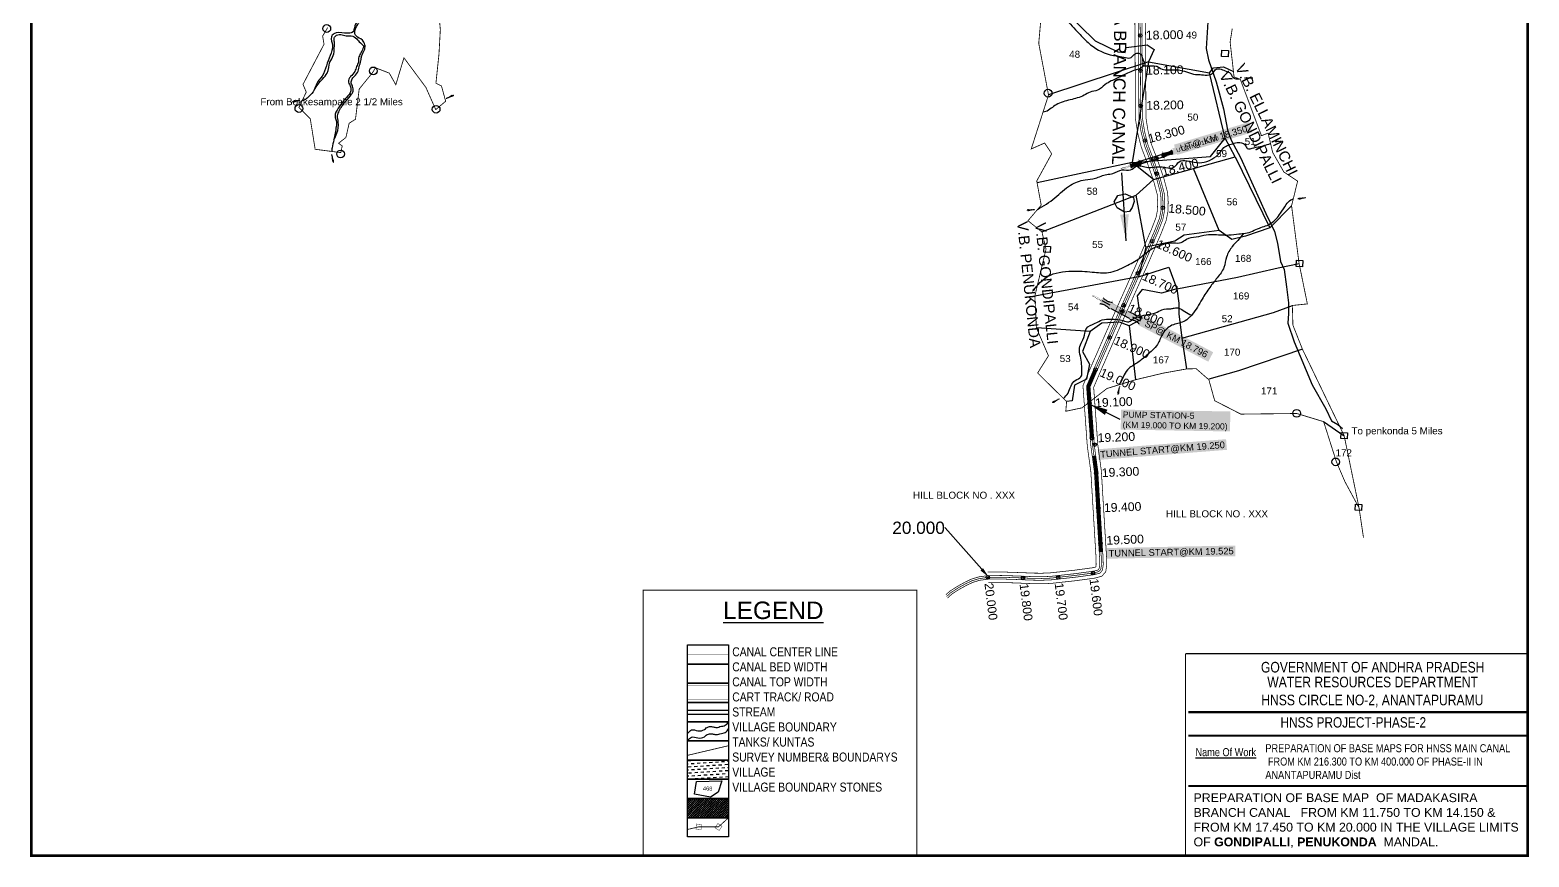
# Model space of a CAD drawing. Header units: feet. Extents: x 777153 to 781638, y 1563156 to 1569660.
# Drawn here: x 777153 to 781419, y 1563156 to 1565510 of the extents above; entities that cross this region are included whole.
import ezdxf
from ezdxf import colors
from ezdxf.entities.mleader import LeaderData, LeaderLine
from ezdxf.enums import TextEntityAlignment as Align
from ezdxf.math import Vec2, Vec3

# ---------------------------------------------------------------- set-up
doc = ezdxf.new("R2010")
doc.units = ezdxf.units.FT
doc.header["$MEASUREMENT"] = 0
doc.header["$PDMODE"] = 32
doc.header["$PDSIZE"] = 10
doc.linetypes.add('ACAD_ISO02W100', pattern=[15, 12, -3])
doc.linetypes.add('HIDDEN2', pattern=[0.1875, 0.125, -0.0625])
for name, color, linetype in [('CANAL1', 242, 'Continuous'), ('CSMark', 72, 'Continuous'), ('FRAME 025', 7, 'Continuous'), ('Hills', 17, 'Continuous'), ('PLOT', 7, 'Continuous'), ('PLOT NO', 7, 'Continuous'), ('ROADS', 6, 'Continuous'), ('STREAM', 4, 'Continuous'), ('STRUCTURE', 5, 'Continuous'), ('TABLE', 7, 'Continuous'), ('tank', 4, 'Continuous'), ('TITLEBLOCK', 7, 'Continuous'), ('VILLAGE', 30, 'Continuous'), ('VILLAGE NAME', 1, 'Continuous'), ('VILLAGE STONES', 240, 'Continuous')]:
    doc.layers.add(name, color=color, linetype=linetype)
doc.layers.add('VILLAGE BOUNDRY', color=5, linetype='HIDDEN2', lineweight=100)
doc.styles.add('A', font='arial.ttf')
doc.styles.add('ARIALN', font='ARIALN.TTF')
doc.styles.get("Standard").update_dxf_attribs({"font": 'arial.ttf'})
doc.linetypes.add('DOTS', pattern='A,1e-06,-3,["●",Standard,S=3,R=0,X=-1.25,Y=-1.25],-3', length=6.000001)
doc.dimstyles.get("Standard").update_dxf_attribs({"dimtxt": 0.18, "dimasz": 20, "dimexe": 0.18, "dimexo": 0.0625, "dimgap": 0.09, "dimtad": 0, "dimtih": 1, "dimtoh": 1, "dimdec": 4, "dimzin": 0, "dimdsep": 46, "dimtxsty": 'Standard', "dimcen": 0.09, "dimadec": 0, "dimazin": 0, "dimtfac": 1, "dimtdec": 4, "dimtofl": 0, "dimtmove": 0, "dimatfit": 3, "dimfxl": 1, "dimtolj": 1, "dimtzin": 0, "dimarcsym": 0})

# ---------------------------------------------------------------- blocks, each defined once
blk = doc.blocks.new('UT')
at = {"layer": 'STRUCTURE'}
h = blk.add_hatch(dxfattribs=at)
h.set_pattern_fill('DASH', color=150, scale=8, angle=-39.6278, style=0)
h.set_pattern_definition([(320.372247933, (-4370.464, -6260.8811), (1.40800153113, 0.132407282), [1, -1])])
h.paths.add_polyline_path([(765163, 1700681.9), (765165.6, 1700680.6), (765167.2, 1700680.3), (765169.1, 1700680), (765172.4, 1700679.6), (765176.4, 1700679.3), (765179.5, 1700679.5), (765183.1, 1700679.9), (765187.7, 1700680.9), (765188.9, 1700681.2), (765193.1, 1700682.2), (765196.1, 1700680.2), (765196.1, 1700672.2), (765193.1, 1700670.2), (765190.5, 1700670.8), (765188.1, 1700671.3), (765185.5, 1700671.8), (765183.6, 1700672.1), (765181, 1700672.5), (765180.3, 1700672.5), (765178.5, 1700672.6), (765176.7, 1700672.6), (765174.6, 1700672.5), (765172.5, 1700672.3), (765170.4, 1700672), (765168.5, 1700671.7), (765166.1, 1700671.2), (765165, 1700670.8), (765163, 1700669.7)])
h.paths.add_polyline_path([(765259.1, 1700682.2), (765256.1, 1700680.2), (765256.1, 1700672.2), (765259.1, 1700670.2), (765261.9, 1700671), (765264.4, 1700671.6), (765266.4, 1700672), (765269.1, 1700672.5), (765272.7, 1700673), (765276.1, 1700673.1), (765278.6, 1700672.9), (765281.2, 1700672.7), (765283.9, 1700672.3), (765286.4, 1700671.9), (765288, 1700671.3), (765289.2, 1700670.6), (765289.1, 1700682.7), (765287.6, 1700681.8), (765285.7, 1700681.2), (765283, 1700680.7), (765281.2, 1700680.4), (765276.7, 1700679.9), (765272.7, 1700679.9), (765268.7, 1700680.3), (765264.8, 1700681), (765261.2, 1700681.7)])
at = {"layer": 'STRUCTURE', "color": 150, "const_width": 0.628}
for points in [[(765190.1, 1700688.2), (765190.1, 1700684.2), (765196.1, 1700680.2), (765256.1, 1700680.2), (765262.1, 1700684.2), (765262.1, 1700688.2)], [(765190.1, 1700664.2), (765190.1, 1700668.2), (765196.1, 1700672.2), (765256.1, 1700672.2), (765262.1, 1700668.2), (765262.1, 1700664.2)]]:
    blk.add_lwpolyline(points, dxfattribs=at)
at = {"layer": 'STRUCTURE', "color": 150}
for points in [[(765196.1, 1700680.2), (765256.1, 1700680.2)], [(765196.1, 1700672.2), (765256.1, 1700672.2)], [(765196.1, 1700672.2), (765256.1, 1700672.2)]]:
    blk.add_lwpolyline(points, dxfattribs=at)
at = {"layer": 'STRUCTURE', "color": 0}
blk.add_circle((765226.1, 1700676.2), 1.89, dxfattribs=at)
at = {"layer": 'STRUCTURE', "color": 150}
for points in [[(765163, 1700681.9), (765164.4, 1700681.1), (765167.9, 1700680.2), (765171.2, 1700679.8), (765176.1, 1700679.4), (765184.7, 1700680.3), (765193.1, 1700682.2)], [(765289.1, 1700682.7), (765287.8, 1700681.9), (765284.3, 1700680.9), (765280.9, 1700680.4), (765276.1, 1700679.8), (765267.4, 1700680.5), (765259.1, 1700682.2)], [(765163, 1700669.7), (765164.3, 1700670.6), (765167.8, 1700671.6), (765171.2, 1700672.1), (765176, 1700672.6), (765184.7, 1700672), (765193.1, 1700670.2)], [(765289.2, 1700670.6), (765287.8, 1700671.4), (765284.2, 1700672.3), (765280.9, 1700672.7), (765276.1, 1700673.1), (765267.4, 1700672.2), (765259.1, 1700670.2)]]:
    blk.add_spline(points, degree=3, dxfattribs=at)
at = {"layer": 'STRUCTURE', "color": 0}
blk.add_text('STREAM', height=5, dxfattribs=at).set_placement((765148.2, 1700675.8), align=Align.MIDDLE_CENTER)
for points in [[(765190.9, 1700676), (765164.2, 1700675.8)], [(765289.3, 1700676.7), (765265.4, 1700676.4)]]:
    blk.add_leader(points, dimstyle='Standard', override={"dimasz": 10, "dimgap": 0.09, "dimtad": 0}, dxfattribs=at)
blk = doc.blocks.new('SP')
at = {"layer": 'STRUCTURE'}
h = blk.add_hatch(dxfattribs=at)
h.set_pattern_fill('DASH', color=256, scale=8, style=0)
edge = h.paths.add_edge_path()
edge.add_spline(control_points=[(769825.7, 1706742.1), (769825.3, 1706741.8), (769823.8, 1706740.8), (769820.9, 1706740.3), (769817, 1706739.7), (769811.4, 1706738.9), (769804, 1706739.7), (769798.4, 1706741), (769795.6, 1706741.6)], knot_values=[0, 0, 0, 0, 1.613557, 5.24513, 8.624976, 13.470124, 22.190216, 30.746377, 30.746377, 30.746377, 30.746377], degree=3, periodic=0)
edge.add_line((769795.6, 1706741.6), (769792.6, 1706739.6))
edge.add_line((769792.6, 1706739.6), (769732.6, 1706739.6))
edge.add_line((769732.6, 1706739.6), (769729.6, 1706741.6))
edge.add_spline(control_points=[(769729.6, 1706741.6), (769726.9, 1706740.9), (769721.3, 1706739.5), (769713.9, 1706738.5), (769708.3, 1706739.1), (769704.4, 1706739.6), (769701.5, 1706740), (769700, 1706741), (769699.5, 1706741.3)], knot_values=[0, 0, 0, 0, 8.556161, 17.276253, 22.121402, 25.501247, 29.13282, 30.746377, 30.746377, 30.746377, 30.746377], degree=3, periodic=0)
edge.add_line((769699.5, 1706741.3), (769699.5, 1706722.1))
edge.add_spline(control_points=[(769699.5, 1706722.1), (769700, 1706722.4), (769701.4, 1706723.4), (769704.3, 1706724), (769708.2, 1706724.5), (769713.8, 1706725.3), (769721.2, 1706724.5), (769726.8, 1706723.3), (769729.6, 1706722.6)], knot_values=[0, 0, 0, 0, 1.613557, 5.24513, 8.624976, 13.470124, 22.190216, 30.746377, 30.746377, 30.746377, 30.746377], degree=3, periodic=0)
edge.add_line((769729.6, 1706722.6), (769732.6, 1706724.6))
edge.add_line((769732.6, 1706724.6), (769792.6, 1706724.6))
edge.add_line((769792.6, 1706724.6), (769795.6, 1706722.6))
edge.add_spline(control_points=[(769795.6, 1706722.6), (769798.4, 1706723.3), (769803.9, 1706724.8), (769811.3, 1706725.8), (769817, 1706725.1), (769820.9, 1706724.7), (769823.8, 1706724.2), (769825.2, 1706723.3), (769825.7, 1706723)], knot_values=[0, 0, 0, 0, 8.556161, 17.276253, 22.121402, 25.501247, 29.13282, 30.746377, 30.746377, 30.746377, 30.746377], degree=3, periodic=0)
edge.add_line((769825.7, 1706723), (769825.7, 1706742.1))
h.paths.add_polyline_path([(769764.2, 1706732.1, -1), (769761.1, 1706732.1, -1)], flags=0)
h.paths.add_polyline_path([(769761.1, 1706732.1, 1), (769764.2, 1706732.1, 1)], flags=16)
at = {"layer": 'STRUCTURE', "const_width": 0.628}
for points in [[(769726.6, 1706747.6), (769726.6, 1706743.6), (769732.6, 1706739.6), (769792.6, 1706739.6), (769798.6, 1706743.6), (769798.6, 1706747.6)], [(769726.6, 1706716.6), (769726.6, 1706720.6), (769732.6, 1706724.6), (769792.6, 1706724.6), (769798.6, 1706720.6), (769798.6, 1706716.6)]]:
    blk.add_lwpolyline(points, dxfattribs=at)
at = {"layer": 'STRUCTURE', "color": 3}
blk.add_lwpolyline([(769732.6, 1706724.6), (769792.6, 1706724.6)], dxfattribs=at)
blk.add_lwpolyline([(769732.6, 1706724.6), (769792.6, 1706724.6)], dxfattribs=at)
at = {"layer": 'STRUCTURE', "color": 0}
blk.add_circle((769762.6, 1706732.1), 1.55, dxfattribs=at)
at = {"layer": 'STRUCTURE'}
for points in [[(769699.5, 1706741.3), (769700.9, 1706740.5), (769704.4, 1706739.6), (769707.8, 1706739.2), (769712.6, 1706738.8), (769721.3, 1706739.7), (769729.6, 1706741.6)], [(769825.7, 1706742.1), (769824.3, 1706741.3), (769820.8, 1706740.3), (769817.5, 1706739.8), (769812.7, 1706739.2), (769804, 1706739.9), (769795.6, 1706741.6)], [(769699.5, 1706722.1), (769700.9, 1706723), (769704.4, 1706724), (769707.7, 1706724.5), (769712.5, 1706725), (769721.2, 1706724.4), (769729.6, 1706722.6)], [(769825.7, 1706723), (769824.3, 1706723.8), (769820.8, 1706724.7), (769817.4, 1706725.1), (769812.6, 1706725.5), (769803.9, 1706724.6), (769795.6, 1706722.6)]]:
    blk.add_spline(points, degree=3, dxfattribs=at)
at = {"layer": 'STRUCTURE', "color": 0}
blk.add_text('STREAM', height=5, dxfattribs=at).set_placement((769684.3, 1706732.1), align=Align.MIDDLE_CENTER)
for points in [[(769727.4, 1706732.1), (769700.8, 1706732.1)], [(769824.4, 1706732.1), (769800.5, 1706732.1)]]:
    blk.add_leader(points, dimstyle='Standard', override={"dimasz": 10, "dimgap": 0.09, "dimtad": 0}, dxfattribs=at)

msp = doc.modelspace()

# ---------------------------------------------------------------- hatches: boundary and pattern name
at = {"layer": 'tank'}
h = msp.add_hatch(dxfattribs=at)
h.set_pattern_fill('DASH', color=256, scale=69.418129, angle=3.5405, style=0)
h.set_pattern_definition([(3.5405362, (337233.758, 593828.639), (8.12484235, 9.196566185), [8.67726607, -8.67726607])])
h.paths.add_polyline_path([(779024.8, 1563431.8), (779141.3, 1563431.8), (779141.3, 1563377.1), (779024.8, 1563377.1)])
at = {"layer": 'VILLAGE', "linetype": 'Continuous'}
h = msp.add_hatch(dxfattribs=at)
h.set_pattern_fill('SACNCR', color=256, scale=46.625831, angle=1.5303, style=0)
h.set_pattern_definition([(46.53031993, (337233.758, 593828.6393), (-3.172327724, 3.007237702), []), (46.53031993, (337236.848, 593828.722), (-3.172327724, 3.007237702), [0, -4.371171672])])
h.paths.add_polyline_path([(779024.8, 1563322.5), (779141.3, 1563322.5), (779141.3, 1563267.8), (779024.8, 1563267.8)])

# ---------------------------------------------------------------- linework, layer by layer
at = {"color": 214, "const_width": 8}
msp.add_lwpolyline([(780201, 1564023.9), (780187, 1564255), (780181.1, 1564298.1)], dxfattribs=at)
at = {"color": 2}
for p in [(780359, 1565145, 41), (780359, 1565145, 41), (780262, 1564709, 43), (780183, 1564330, 43)]:
    msp.add_point(p, dxfattribs=at)
at = {"layer": 'CANAL1', "color": 5, "ltscale": 5, "const_width": 2}
for points in [[(780306, 1565635.8), (780308, 1565476.2), (780308.9, 1565259.1), (780315.1, 1565220.2), (780321.5, 1565194.5), (780325.3, 1565179.4), (780342.2, 1565135.6), (780360.5, 1565083.1), (780370.9, 1565043.9), (780372.2, 1565020), (780371.5, 1564994.6), (780367.3, 1564973.5), (780353.8, 1564939), (780317.6, 1564854.8), (780261.2, 1564728.4), (780254, 1564712.4), (780187.2, 1564559.8), (780159.9, 1564496.1), (780172.1, 1564326.5), (780182, 1564254.5), (780197, 1564007.5), (780197.4, 1563988.1), (780195.6, 1563976.6), (780192.3, 1563972.9), (780180.2, 1563969.6), (780177.6, 1563969.3), (780125.5, 1563962.3), (780057.4, 1563954.8), (780032.9, 1563953.8), (780010.6, 1563954), (779954, 1563956.2), (779918.3, 1563957.3), (779879.3, 1563957), (779853.2, 1563953.3), (779832.5, 1563947.1), (779813.3, 1563938), (779791.7, 1563925.9), (779770.7, 1563912.5), (779759.6, 1563902.5)], [(780316, 1565635.9), (780318, 1565476.3), (780318.9, 1565259.9), (780324.9, 1565222.2), (780331.2, 1565197), (780334.9, 1565182.4), (780351.6, 1565139), (780370, 1565086.1), (780380.8, 1565045.5), (780382.3, 1565020.1), (780381.4, 1564993.5), (780376.9, 1564970.7), (780363.1, 1564935.2), (780326.8, 1564850.8), (780270.3, 1564724.3), (780263.2, 1564708.3), (780196.3, 1564555.9), (780170, 1564494.4), (780182, 1564327.5), (780192, 1564255.5), (780206.9, 1564007.9), (780207.4, 1563987.5), (780205.1, 1563972.2), (780197.8, 1563964), (780182.2, 1563959.8), (780178.9, 1563959.3), (780126.7, 1563952.3), (780058.2, 1563944.8), (780033.1, 1563943.8), (780010.4, 1563944), (779953.6, 1563946.2), (779918.2, 1563947.3), (779880, 1563947), (779855.4, 1563943.6), (779836.1, 1563937.7), (779817.9, 1563929.1), (779796.8, 1563917.4), (779776.8, 1563904.6), (779764.3, 1563893.2)]]:
    msp.add_lwpolyline(points, dxfattribs=at)
at = {"layer": 'CANAL1', "color": 1, "linetype": 'HIDDEN2', "ltscale": 50}
msp.add_lwpolyline([(780311, 1565635.8, 2, 2, 0), (780313, 1565476.2, 2, 2, 0), (780313.9, 1565259.5, 2, 2, 0), (780320, 1565221.2, 2, 2, 0), (780326.4, 1565195.8, 2, 2, 0), (780330.1, 1565180.9, 2, 2, 0), (780346.9, 1565137.3, 2, 2, 0), (780365.3, 1565084.6, 2, 2, 0), (780375.8, 1565044.7, 2, 2, 0), (780377.3, 1565020.1, 2, 2, 0), (780376.5, 1564994, 2, 2, 0), (780372.1, 1564972.1, 2, 2, 0), (780358.4, 1564937.1, 2, 2, 0), (780322.2, 1564852.8, 2, 2, 0), (780265.8, 1564726.4, 2, 2, 0), (780258.6, 1564710.3, 2, 2, 0), (780191.8, 1564557.9, 2, 2, 0), (780164.9, 1564495.3, 2, 2, 0), (780177.1, 1564327, 2, 2, 0), (780187, 1564255, 2, 2, 0), (780201.9, 1564007.7, 2, 2, 0), (780202.4, 1563987.8, 2, 2, 0), (780200.3, 1563974.4, 2, 2, 0), (780195, 1563968.5, 2, 2, 0), (780181.2, 1563964.7, 2, 2, 0), (780178.2, 1563964.3, 2, 2, 0), (780126.1, 1563957.3, 2, 2, 0), (780057.8, 1563949.8, 2, 2, 0), (780033, 1563948.8, 2, 2, 0), (780010.5, 1563949, 2, 2, 0), (779953.8, 1563951.2, 2, 2, 0), (779918.2, 1563952.3, 2, 2, 0), (779879.6, 1563952, 2, 2, 0), (779854.3, 1563948.4, 2, 2, 0), (779834.3, 1563942.4, 2, 2, 0), (779815.6, 1563933.6, 2, 2, 0), (779794.2, 1563921.7, 2, 2, 0), (779773.8, 1563908.5, 2, 2, 0), (779762, 1563897.8, 2, 2, 0)], format="xyseb", dxfattribs=at)
at = {"layer": 'CANAL1', "color": 1, "ltscale": 5, "const_width": 2}
for points in [[(780296, 1565635.7), (780298, 1565476.1), (780298.9, 1565258.3), (780305.3, 1565218.2), (780311.8, 1565192.1), (780315.8, 1565176.4), (780332.8, 1565132.1), (780350.9, 1565080.2), (780361, 1565042.3), (780362.2, 1565019.9), (780361.5, 1564995.8), (780357.6, 1564976.3), (780344.6, 1564942.8), (780308.4, 1564858.9), (780252.1, 1564732.5), (780244.9, 1564716.4), (780178, 1564563.8), (780149.7, 1564497.8), (780162.1, 1564325.4), (780172.1, 1564253.5), (780187, 1564007.1), (780187.3, 1563988.7), (780186.3, 1563981.6), (780178.2, 1563979.4), (780176.3, 1563979.2), (780124.3, 1563972.2), (780056.7, 1563964.8), (780032.7, 1563963.8), (780010.9, 1563964), (779954.3, 1563966.2), (779918.4, 1563967.3), (779878.5, 1563967)], [(780326, 1565636), (780328, 1565476.4), (780328.9, 1565260.7), (780334.7, 1565224.2), (780340.9, 1565199.4), (780344.4, 1565185.4), (780361, 1565142.5), (780379.6, 1565089), (780390.7, 1565047), (780392.3, 1565020.3), (780391.4, 1564992.3), (780386.5, 1564967.9), (780372.3, 1564931.4), (780335.9, 1564846.8), (780279.5, 1564720.3), (780272.3, 1564704.3), (780205.5, 1564551.9), (780180.2, 1564492.7), (780192, 1564328.6), (780201.9, 1564256.5), (780216.9, 1564008.4), (780217.4, 1563986.8), (780214.5, 1563967.7), (780203.2, 1563955.2), (780184.2, 1563950), (780180.2, 1563949.4), (780127.9, 1563942.4), (780059, 1563934.8), (780033.2, 1563933.8), (780010.1, 1563934), (779953.3, 1563936.3), (779918.1, 1563937.3), (779880.7, 1563937)]]:
    msp.add_lwpolyline(points, dxfattribs=at)
at = {"layer": 'CANAL1', "color": 96, "const_width": 10}
msp.add_lwpolyline([(780185.5, 1564543.2), (780164.9, 1564495.3), (780175.6, 1564347.8)], dxfattribs=at)
at = {"layer": 'CANAL1', "color": 5}
for points, const_width in [([(778898.4, 1563159.8), (778898.4, 1563915.5), (779677.2, 1563915.5), (779677.2, 1563159.8)], 2.87), ([(780441.6, 1563734.7), (781415.2, 1563734.7)], 3.59), ([(781415.1, 1563734.7), (781415.1, 1563159.8), (780441.6, 1563161.8), (780441.6, 1563734.7)], 3.59), ([(778898.4, 1563159.8), (779677.3, 1563159.8)], 2.87)]:
    msp.add_lwpolyline(points, dxfattribs=dict(at, const_width=const_width))
at = {"layer": 'CANAL1', "color": 1, "linetype": 'HIDDEN2', "ltscale": 100, "const_width": 0.571}
msp.add_lwpolyline([(779024.8, 1563732.4), (779141.3, 1563732.4)], dxfattribs=at)
at = {"layer": 'CANAL1', "color": 5, "ltscale": 100, "const_width": 0.571}
for points in [[(779141.3, 1563686.3), (779024.8, 1563686.3)], [(779141.3, 1563669.2), (779024.8, 1563669.2)]]:
    msp.add_lwpolyline(points, dxfattribs=at)
at = {"layer": 'CANAL1', "color": 1, "ltscale": 100, "const_width": 0.571}
for points in [[(779141.3, 1563643.1), (779024.8, 1563643.1)], [(779141.3, 1563603.1), (779024.8, 1563603.1)]]:
    msp.add_lwpolyline(points, dxfattribs=at)
at = {"layer": 'CSMark', "color": 5, "const_width": 8}
msp.add_lwpolyline([(777157.3, 1569656.1), (781415.1, 1569656.1), (781415.1, 1563159.8), (777157.3, 1563159.8)], close=True, dxfattribs=at)
at = {"layer": 'CSMark', "color": 3}
for p in [(780312.8, 1565494.5), (780313.4, 1565394.5), (780313.8, 1565294.5), (780326.4, 1565195.8), (780326.4, 1565195.8), (780359.4, 1565101.5), (780359.4, 1565101.5), (780376.8, 1565003.9), (780376.8, 1565003.9), (780346.5, 1564909.3), (780346.5, 1564909.3), (780306.5, 1564817.7), (780265.8, 1564726.4), (780225.5, 1564634.8), (780185.5, 1564543.2), (780168.4, 1564447.5), (780175.6, 1564347.8), (780187.4, 1564248.5), (780193.4, 1564148.7), (780199.5, 1564048.9), (779879.2, 1563952), (780079, 1563952.1), (780178.2, 1563964.3), (779979.2, 1563950.2)]:
    msp.add_point(p, dxfattribs=at)
at = {"layer": 'FRAME 025', "lineweight": -3, "const_width": 5.86}
for points in [[(780449.7, 1563568.2), (781415.1, 1563568.2)], [(780449.7, 1563501.6), (781415.1, 1563501.6)], [(780449.7, 1563358.1), (781415.1, 1563358.1)]]:
    msp.add_lwpolyline(points, dxfattribs=at)
at = {"layer": 'Hills', "lineweight": -2}
msp.add_lwpolyline([(780238.2, 1565021.3), (780248.5, 1565039), (780269.5, 1565043.9), (780293.6, 1565033.5), (780295.1, 1565022.1), (780290.1, 1565005.4), (780282.4, 1564993.7), (780268.3, 1564991.7), (780246.8, 1565004.3), (780238.2, 1565021.3)], dxfattribs=at)
at = {"layer": 'PLOT', "lineweight": -2}
for points in [[(780097.9, 1565564.2), (780184.8, 1565479.1), (780249.3, 1565448.4), (780269.8, 1565445.8), (780272.7, 1565460.2), (780332.3, 1565468.2), (780352.6, 1565454.6), (780336.1, 1565419.5), (780051.7, 1565325.3)], [(780336.1, 1565419.5), (780289.7, 1565133.1), (780019.2, 1565074.8)], [(780336.1, 1565419.5), (780510, 1565388.5), (780520.8, 1565403), (780549.6, 1565405), (780578, 1565391.7)], [(780289.7, 1565133.1), (780513.1, 1565150.5), (780554.8, 1565201.9), (780510, 1565388.5)], [(780350.1, 1565085.1), (780464.4, 1565115.6), (780582.8, 1565148.8), (780554.8, 1565201.9)], [(780033.1, 1564935.2), (780301.5, 1565040), (780350.1, 1565085.1), (780289.7, 1565133.1)], [(780681.3, 1564946.9), (780612, 1564923.1), (780573.1, 1564913.6), (780537.4, 1564939.1), (780464.4, 1565115.6)], [(780582.8, 1565148.8), (780681.3, 1564946.9), (780743.4, 1565009.9)], [(780537.4, 1564939.1), (780437.9, 1564925.9), (780410.9, 1564909), (780328.9, 1564891.6), (780301.5, 1565040)], [(780329, 1564891.7), (780307.3, 1564807.9), (780012.8, 1564752.9)], [(780307.3, 1564807.9), (780393.7, 1564835.2), (780416.9, 1564773.8), (780589.8, 1564806.3), (780705.5, 1564833.3), (780764.9, 1564845.4)], [(780416.9, 1564773.8), (780373.6, 1564761.1), (780318.3, 1564771.6), (780303.7, 1564753.1), (780313.3, 1564685.4), (780281.1, 1564667.9), (780253.6, 1564678.7), (780203.5, 1564675.8), (780170.1, 1564651.6), (780148.2, 1564595.1), (780168.4, 1564558.6), (780159.4, 1564516.5), (780126.1, 1564499), (780119.2, 1564454.3), (780103.2, 1564452.5)], [(780416.9, 1564773.8), (780422.9, 1564732.3), (780422.7, 1564702.2), (780431.5, 1564632.5), (780444.3, 1564545.3)], [(780431.5, 1564632.5), (780692, 1564706.3), (780745.6, 1564726)], [(780170.1, 1564651.6), (780017.3, 1564662.3)], [(780281.1, 1564667.9), (780299.6, 1564514.7)], [(780774.3, 1564601.4), (780592.2, 1564539.5), (780507.6, 1564515.9)], [(780834.6, 1564395.3), (780893.1, 1564355)]]:
    msp.add_lwpolyline(points, dxfattribs=at)
at = {"layer": 'PLOT NO'}
for points in [[(779024.8, 1563759.7), (779141.3, 1563759.7), (779141.3, 1563705.1), (779024.8, 1563705.1)], [(779024.8, 1563705.1), (779141.3, 1563705.1), (779141.3, 1563650.4), (779024.8, 1563650.4)], [(779024.8, 1563650.4), (779141.3, 1563650.4), (779141.3, 1563595.7), (779024.8, 1563595.7)], [(779024.8, 1563595.7), (779141.3, 1563595.7), (779141.3, 1563541.1), (779024.8, 1563541.1)], [(779024.8, 1563541.1), (779141.3, 1563541.1), (779141.3, 1563486.4), (779024.8, 1563486.4)], [(779024.8, 1563486.4), (779141.3, 1563486.4), (779141.3, 1563431.8), (779024.8, 1563431.8)], [(779024.8, 1563431.8), (779141.3, 1563431.8), (779141.3, 1563377.1), (779024.8, 1563377.1)], [(779024.8, 1563377.1), (779141.3, 1563377.1), (779141.3, 1563322.5), (779024.8, 1563322.5)], [(779024.8, 1563322.5), (779141.3, 1563322.5), (779141.3, 1563267.8), (779024.8, 1563267.8)], [(779024.8, 1563267.8), (779141.3, 1563267.8), (779141.3, 1563213.2), (779024.8, 1563213.2)]]:
    msp.add_lwpolyline(points, close=True, dxfattribs=at)
at = {"layer": 'PLOT NO', "color": 6}
for points in [[(779024.8, 1563574.1), (779141.3, 1563574.1)], [(779024.8, 1563562.7), (779141.3, 1563562.7)]]:
    msp.add_lwpolyline(points, dxfattribs=at)
at = {"layer": 'PLOT NO'}
msp.add_lwpolyline([(779044.3, 1563334.7), (779050.3, 1563370.7), (779122.2, 1563372.3), (779111.8, 1563340.7), (779090.1, 1563326.3), (779044.3, 1563334.7)], dxfattribs=at)
at = {"layer": 'PLOT NO', "color": 4}
for points in [[(779024.8, 1563507.3), (779035.5, 1563517.6), (779054.2, 1563515.4), (779072.5, 1563518.9), (779077.8, 1563523.2), (779090.2, 1563527.4), (779099.9, 1563525.8), (779109.5, 1563524.8), (779116.8, 1563527.1), (779131.8, 1563531.2), (779141.3, 1563541.1)], [(779024.8, 1563486.8), (779035.5, 1563497.1), (779054.2, 1563494.9), (779072.5, 1563498.4), (779077.8, 1563502.8), (779090.2, 1563507), (779099.9, 1563505.4), (779109.5, 1563504.4), (779116.8, 1563506.7), (779131.8, 1563510.7), (779141.3, 1563520.6)]]:
    msp.add_spline(points, degree=3, dxfattribs=at)
at = {"layer": 'ROADS', "linetype": 'DOTS', "ltscale": 5}
msp.add_lwpolyline([(780505.5, 1565533.3), (780500.4, 1565457.9), (780506.6, 1565425.5), (780528.4, 1565362.4), (780549.7, 1565285.5), (780561.4, 1565225.7), (780571.1, 1565196.4), (780597.9, 1565147), (780670.3, 1564987.7), (780694.7, 1564936.9), (780703.3, 1564903.7), (780711.7, 1564851.4), (780721.9, 1564828.7), (780728.9, 1564778.7), (780735, 1564733.3), (780734.6, 1564702.8), (780732.5, 1564676.1), (780750.7, 1564622.1), (780802.4, 1564500.3), (780840.8, 1564431.7), (780857.3, 1564397.8), (780875.2, 1564386.8), (780888.1, 1564375.4)], dxfattribs=at)
at = {"layer": 'STREAM', "color": 4, "lineweight": -2}
for points in [[(778161.5, 1565947.5), (778167.8, 1565925.3), (778177.2, 1565904.1), (778193.2, 1565874.4), (778198.1, 1565864.4), (778193.2, 1565834.1), (778191.5, 1565805.9), (778185.6, 1565778.6), (778184, 1565755.6), (778175.8, 1565741.1), (778162.4, 1565736.3), (778148.1, 1565731.5), (778144.9, 1565721.4), (778147.6, 1565671.4), (778147.1, 1565658.7), (778140.5, 1565650.3), (778126.3, 1565637.2), (778118.6, 1565622.6), (778119.7, 1565606.7), (778110, 1565590.4), (778105.4, 1565569.7), (778097.3, 1565551.3), (778088.4, 1565539.5), (778077.9, 1565522), (778070.3, 1565503.1), (778063.1, 1565501.3), (778048.7, 1565501.3), (778017.8, 1565499.6), (778011, 1565490.8), (778014.3, 1565466), (778007.4, 1565437.5), (777996.9, 1565408), (777984.4, 1565379), (777969.3, 1565357.9), (777962.3, 1565340), (777945.7, 1565319.9), (777937.2, 1565312.7), (777927.9, 1565309.2)], [(778018.3, 1565198.1), (778026.7, 1565216.4), (778030.5, 1565248.1), (778028.8, 1565265.8), (778033.6, 1565280.2), (778051.2, 1565306.8), (778068.7, 1565327.2), (778072.9, 1565336), (778070.9, 1565350.2), (778067.4, 1565362.4), (778072.2, 1565374.3), (778085.3, 1565389.3), (778090.1, 1565405.7), (778095.1, 1565422.5), (778095.9, 1565430.5), (778099, 1565439.9), (778105.9, 1565455.8), (778106.2, 1565468.3), (778099.1, 1565481.5), (778081.3, 1565493.6), (778077.6, 1565501.4), (778085.8, 1565525.9), (778103.5, 1565552.1), (778109.8, 1565562.4), (778111.8, 1565577.6), (778117.1, 1565593.6), (778126.1, 1565607.6), (778125.5, 1565622.5), (778131.2, 1565634.9), (778146.4, 1565646.4), (778154.5, 1565657.8), (778153.6, 1565680.7), (778153.2, 1565707.9), (778153.4, 1565725.2), (778162.2, 1565731.2), (778182.2, 1565735.5), (778189.8, 1565749.1), (778193, 1565775.9), (778196.2, 1565805.6), (778200.2, 1565828.7), (778202.9, 1565854.6), (778204.6, 1565868.9), (778235.3, 1565854.9), (778260.5, 1565831.6), (778283.6, 1565810.6), (778310.9, 1565797.6), (778334.4, 1565786.8)], [(779977.7, 1565595.1), (780019.8, 1565585), (780038.2, 1565578.9), (780058.8, 1565579.1), (780075.3, 1565567), (780119.3, 1565521.2), (780138.3, 1565500.9), (780164.7, 1565474.2), (780226.8, 1565440), (780265.6, 1565432.9), (780284, 1565431.1), (780293.4, 1565438.2), (780303.2, 1565444.5), (780314.3, 1565441.4), (780319.7, 1565428), (780323.9, 1565415.5), (780319.9, 1565406.4), (780294.5, 1565394.6), (780260.1, 1565379.1), (780230.4, 1565365.1), (780212.3, 1565354.6), (780191.2, 1565338.8), (780170.1, 1565333.6), (780152.7, 1565324.6), (780113.7, 1565311.5), (780093.1, 1565305.8), (780073.5, 1565297.4), (780059.2, 1565287.4), (780043.6, 1565278), (780036.2, 1565276.8)], [(777962.5, 1565340.3), (777985.3, 1565370.5), (777999.4, 1565387.8), (778007, 1565418.9), (778016.5, 1565437.5), (778019.1, 1565459.4), (778019.6, 1565475.9), (778019.2, 1565487.6), (778025.3, 1565495.2), (778041.7, 1565496.4), (778057.3, 1565493.7), (778067.7, 1565493.5), (778083.2, 1565485.1), (778093.4, 1565473.5), (778102.1, 1565464.8), (778100.8, 1565457.6), (778094.1, 1565443.5), (778088.3, 1565430.3), (778087.7, 1565418.8), (778082.6, 1565406.4), (778077.4, 1565392), (778065.6, 1565377.6), (778060.5, 1565370.2), (778059.8, 1565361.8), (778065.5, 1565348.2), (778065.9, 1565336.7), (778054.1, 1565318.4), (778043, 1565305.2), (778030.7, 1565288.2), (778021.7, 1565264.2), (778024.7, 1565252.2), (778024.7, 1565235.4), (778018.2, 1565197.5), (778013.1, 1565174.6), (778011.8, 1565164.5)], [(780321.3, 1565408.2), (780334.3, 1565408.3), (780358.2, 1565406.9), (780374.9, 1565399.1), (780412.5, 1565397.3), (780447.1, 1565390.1), (780469.8, 1565383.7), (780487.3, 1565383), (780508.3, 1565382.4), (780520, 1565388.8), (780528.5, 1565398.3), (780542.6, 1565398.6), (780558.9, 1565392.1), (780568.3, 1565387.7), (780573.5, 1565379.8), (780579.7, 1565372.9), (780585.1, 1565371.1), (780594.5, 1565371)], [(780020, 1564998.8), (780069.9, 1565032.2), (780114.6, 1565068.7), (780155.8, 1565083.7), (780185.1, 1565088.3), (780217.4, 1565099.2), (780235, 1565101.7), (780261.2, 1565112.3), (780284.8, 1565112), (780302.7, 1565122.8), (780334.2, 1565119.1), (780369.3, 1565121), (780410.1, 1565120.6), (780423.1, 1565135.1), (780445.9, 1565138.1), (780473.2, 1565132.7), (780528.5, 1565150.4), (780541.9, 1565164.8), (780553.6, 1565178.1), (780567.6, 1565183.9), (780600.6, 1565189.4), (780611.7, 1565182.4), (780617.4, 1565173.1), (780636.2, 1565175.1), (780659.9, 1565180), (780678.3, 1565185.5), (780683.7, 1565186.8)], [(780020.3, 1564784.4), (780049.2, 1564808.4), (780118.3, 1564823.6), (780176.3, 1564821.2), (780222.8, 1564819.8), (780272.1, 1564838.2), (780310.4, 1564860.3), (780340, 1564883.6), (780363.7, 1564895.3), (780407.5, 1564904.5), (780429.4, 1564905.3), (780444.4, 1564914.8), (780471.8, 1564921.1), (780500.8, 1564927), (780525.1, 1564927.9), (780564.6, 1564926.8), (780593.5, 1564930), (780612.1, 1564931.6), (780651.8, 1564946.3), (780685.7, 1564960.3), (780711.8, 1564988.7), (780728.4, 1565013.1), (780740.8, 1565026.3), (780748.2, 1565029.4)], [(780606.4, 1564930.8), (780590.1, 1564911.1), (780574.7, 1564893.8), (780558.3, 1564864), (780550.9, 1564834.2), (780532, 1564805.1), (780510.7, 1564777.3), (780488.9, 1564744.4), (780460.1, 1564699.9), (780453.2, 1564692.3), (780436.4, 1564680.3), (780403.1, 1564669.5), (780375.7, 1564643.7), (780361.8, 1564615.3), (780330.6, 1564583.7), (780306.1, 1564563.9), (780280.5, 1564546.6), (780267, 1564528.2), (780254.8, 1564503.7)], [(780094.2, 1564461.4), (780107.2, 1564476.8), (780115.8, 1564497.1), (780127.6, 1564512.6), (780144.1, 1564522.7), (780146.7, 1564536.1), (780142.5, 1564581.6), (780139.7, 1564604.9), (780146.6, 1564622.6), (780155.5, 1564647.6), (780159, 1564659.4), (780184.4, 1564675.4), (780204.4, 1564684.8), (780230, 1564687.3), (780263.9, 1564683.1), (780280.6, 1564679.8), (780293.9, 1564688.6), (780311.9, 1564695.1), (780333.7, 1564700.7), (780356.4, 1564705.2), (780374.5, 1564714), (780400.1, 1564716.9), (780409.7, 1564718.6), (780422.8, 1564718.4), (780439.2, 1564709.1), (780458.8, 1564698.3)]]:
    msp.add_spline(points, degree=3, dxfattribs=at)
at = {"layer": 'VILLAGE BOUNDRY', "linetype": 'ACAD_ISO02W100', "lineweight": -2}
for points in [[(778313.9, 1565588.9, 2.32, 2.32, 0), (778321, 1565511.3, 2.32, 2.32, 0), (778317.2, 1565442, 2.32, 2.32, 0), (778308.5, 1565358.9, 2.32, 2.32, 0), (778324.3, 1565350.8, 2.32, 2.32, 0), (778336.2, 1565307.4, 2.32, 2.32, 0), (778308, 1565283.6, 2.32, 2.32, 0), (778279.8, 1565347, 2.32, 2.32, 0), (778217.5, 1565431, 2.32, 2.32, 0), (778194.3, 1565354.3, 2.32, 2.32, 0), (778175.8, 1565387.5, 2.32, 2.32, 0), (778136.5, 1565402.7, 2.32, 2.32, 0), (778128.8, 1565389.8, 2.32, 2.32, 0), (778090.1, 1565342.1, 2.32, 2.32, 0), (778079.6, 1565256.2, 2.32, 2.32, 0), (778061.6, 1565244.9, 2.32, 2.32, 0), (778052.4, 1565204.4, 2.32, 2.32, 0), (778031.5, 1565187.9, 2.32, 2.32, 0), (778041.8, 1565179.9, 2.32, 2.32, 0), (778037.7, 1565161.2, 2.32, 2.32, 0), (777964.8, 1565170.7, 2.32, 2.32, 0), (777950.9, 1565257.7, 2.32, 2.32, 0), (777918.6, 1565289.6, 2.32, 2.32, 0), (777939.5, 1565333.6, 2.32, 2.32, 0), (777930.2, 1565355.4, 2.32, 2.32, 0), (777954.7, 1565402.3, 2.32, 2.32, 0), (777990.1, 1565469.8, 2.32, 2.32, 0), (777986.1, 1565493, 2.32, 2.32, 0), (778000.6, 1565517.3, 2.32, 2.32, 0)], [(780574.6, 1565514.4, 2.32, 2.32, 0), (780568.5, 1565476.1, 2.32, 2.32, 0), (780579.7, 1565376.6, 2.32, 2.32, 0), (780597.4, 1565369.9, 2.32, 2.32, 0), (780657.6, 1565209.4, 2.32, 2.32, 0), (780676.6, 1565216.7, 2.32, 2.32, 0), (780689.6, 1565161.7, 2.32, 2.32, 0), (780721.2, 1565106.3, 2.32, 2.32, 0), (780760.6, 1565080, 2.32, 2.32, 0), (780743.4, 1565009.9, 2.32, 2.32, 0), (780764.6, 1564846.6, 2.32, 2.32, 0), (780788.3, 1564730.5, 2.32, 2.32, 0), (780745.6, 1564726, 2.32, 2.32, 0), (780747.2, 1564669.9, 2.32, 2.32, 0), (780774.3, 1564601.4, 2.32, 2.32, 0), (780893.1, 1564355, 2.32, 2.32, 0), (780935.4, 1564149.8, 2.32, 2.32, 0), (780895.1, 1564224.6, 2.32, 2.32, 0), (780870.7, 1564281.7, 2.32, 2.32, 0), (780834.6, 1564395.3, 2.32, 2.32, 0), (780758.3, 1564418.5, 2.32, 2.32, 0), (780599.1, 1564416.7, 2.32, 2.32, 0), (780524.6, 1564454.9, 2.32, 2.32, 0), (780508.1, 1564514.3, 2.32, 2.32, 0), (780471.7, 1564546.2, 2.32, 2.32, 0), (780444.3, 1564545.3, 2.32, 2.32, 0), (780378.7, 1564533.5, 2.32, 2.32, 0), (780299.6, 1564514.7, 2.32, 2.32, 0), (780217.9, 1564489.6, 2.32, 2.32, 0), (780146.8, 1564434.5, 2.32, 2.32, 0), (780100.9, 1564424.9, 2.32, 2.32, 0), (780103.2, 1564452.5, 2.32, 2.32, 0), (780020.7, 1564533.7, 2.32, 2.32, 0), (780051.5, 1564582.8, 2.32, 2.32, 0), (780017.3, 1564662.3, 2.32, 2.32, 0), (780012.8, 1564752.9, 2.32, 2.32, 0), (780044.6, 1564886.4, 2.32, 2.32, 0), (780033.1, 1564935.2, 2.32, 2.32, 0), (779993.3, 1564967.3, 2.32, 2.32, 0), (780030.9, 1565011.7, 2.32, 2.32, 0), (780018.2, 1565080.4, 2.32, 2.32, 0), (780060.8, 1565157.9, 2.32, 2.32, 0), (780040.8, 1565188.5, 2.32, 2.32, 0), (780002.6, 1565171.7, 2.32, 2.32, 0), (780051.7, 1565325.3, 2.32, 2.32, 0), (780023.9, 1565472.3, 2.32, 2.32, 0), (780029.2, 1565532.3, 2.32, 2.32, 0)]]:
    msp.add_lwpolyline(points, format="xyseb", dxfattribs=at)
at = {"layer": 'VILLAGE BOUNDRY', "linetype": 'ByBlock', "lineweight": -2, "const_width": 2.32}
msp.add_lwpolyline([(780935.4, 1564149.8), (780948, 1564065.1)], dxfattribs=at)
at = {"layer": 'VILLAGE BOUNDRY', "linetype": 'ACAD_ISO02W100', "ltscale": 2, "const_width": 2.29}
for points in [[(779024.8, 1563445.4), (779141.3, 1563472.8)], [(779024.8, 1563234.4), (779057, 1563241.9), (779112.7, 1563241.9), (779141.3, 1563267.8)]]:
    msp.add_lwpolyline(points, dxfattribs=at)
at = {"layer": 'VILLAGE STONES', "lineweight": -2}
for points in [[(780545.3, 1565452.4), (780563.5, 1565451.5), (780562.6, 1565434.1), (780544.4, 1565435)], [(780039, 1564895.3), (780057.2, 1564894.3), (780056.3, 1564876.9), (780038.1, 1564877.9)], [(780757.1, 1564854.7), (780775.3, 1564853.8), (780774.3, 1564836.4), (780756.2, 1564837.3)], [(780884.2, 1564364.3), (780902.3, 1564363.3), (780901.4, 1564345.9), (780883.2, 1564346.9)], [(780925.2, 1564160.4), (780943.4, 1564159.4), (780942.5, 1564142), (780924.3, 1564143)]]:
    msp.add_lwpolyline(points, close=True, dxfattribs=at)
at = {"layer": 'VILLAGE STONES', "const_width": 1.16}
for points in [[(779050, 1563249.9), (779064.4, 1563248.3), (779062.8, 1563233.9), (779048.4, 1563235.5)], [(779102.6, 1563239.2), (779110.5, 1563251.4), (779122.7, 1563243.5), (779114.8, 1563231.4)]]:
    msp.add_lwpolyline(points, close=True, dxfattribs=at)
at = {"layer": 'VILLAGE STONES', "lineweight": -2}
for centre in [(777997.9, 1565514.5), (778130.2, 1565393.9), (780050.6, 1565330.4), (777918.5, 1565286.7), (778309, 1565284.6), (778037.2, 1565157.4), (780757.8, 1564419.1), (780869.1, 1564280.8)]:
    msp.add_circle(centre, 11, dxfattribs=at)

# ---------------------------------------------------------------- block references
at = {"layer": 'STRUCTURE', "color": 0}
for name, p, rotation in [('UT', (567348.7, -287558.8), 17.66732206989078), ('UT', (567348.7, -287558.8), 17.66732206989078), ('SP', (-700446.9, 418856.8), 332.010838857334)]:
    msp.add_blockref(name, p, dxfattribs=dict(at, rotation=rotation))

# ---------------------------------------------------------------- texts
at = {"layer": 'CSMark', "color": 1}
for s, rotation, p in [('18.000', 1.0854, (780328.6, 1565495.4)), ('18.100', 1.0854, (780329.2, 1565395.4)), ('18.200', 1.0854, (780329.6, 1565295.4)), ('18.400', 14.8029, (780374.5, 1565106.1)), ('18.400', 14.8029, (780374.5, 1565106.1)), ('18.500', 355.0719, (780392.6, 1565003.1)), ('18.500', 355.0719, (780392.6, 1565003.1)), ('18.600', 335.8559, (780361.2, 1564903.4)), ('18.600', 335.8559, (780361.2, 1564903.4)), ('18.700', 335.8559, (780321.2, 1564811.8)), ('18.800', 335.8559, (780280.5, 1564720.4)), ('18.900', 335.8559, (780240.2, 1564628.9)), ('19.000', 335.8559, (780200.2, 1564537.3)), ('19.100', 2.3518, (780184.2, 1564448.8)), ('19.200', 2.3518, (780191.4, 1564349)), ('19.300', 2.3518, (780203.2, 1564249.8)), ('19.400', 2.3518, (780209.2, 1564150)), ('19.500', 2.3518, (780216.3, 1564057.2)), ('20.000', 276.9857, (779881.7, 1563936.3)), ('19.800', 276.9857, (779981.7, 1563934.6)), ('19.700', 276.9857, (780081.5, 1563936.5)), ('19.600', 276.9857, (780180.8, 1563948.7))]:
    msp.add_text(s, height=25, rotation=rotation, dxfattribs=at).set_placement(p, align=Align.MIDDLE_LEFT)
at = {"layer": 'CSMark', "color": 3}
msp.add_text('18.300', height=25, rotation=14.8029, dxfattribs=at).set_placement((780335.5, 1565200.2), align=Align.MIDDLE_LEFT)
at = {"layer": 'PLOT NO', "lineweight": -2}
for s, p in [('49', (780458.7, 1565495.9)), ('48', (780126.1, 1565441.1)), ('50', (780462.5, 1565262.2)), ('51', (780625.6, 1565193)), ('59', (780544.1, 1565158.4)), ('58', (780175.9, 1565051.1)), ('56', (780574.1, 1565020.9)), ('57', (780428.2, 1564948.8)), ('55', (780191.3, 1564899.7)), ('166', (780492.3, 1564851.2)), ('168', (780605.5, 1564860.1)), ('54', (780122.5, 1564721.8)), ('169', (780599.9, 1564753.2)), ('52', (780560.1, 1564688.4)), ('170', (780574.3, 1564593.3)), ('53', (780099.2, 1564574.9)), ('167', (780371.9, 1564571.1)), ('171', (780679.6, 1564482.7)), ('172', (780891.8, 1564306.5))]:
    msp.add_text(s, height=20, dxfattribs=at).set_placement(p, align=Align.MIDDLE_CENTER)
for s, p in [('From Bokkesampalle 2 1/2 Miles ', (777809, 1565296)), ('To penkonda 5 Miles', (780913.8, 1564359.2))]:
    msp.add_text(s, height=20, dxfattribs=at).set_placement(p)
at = {"layer": 'PLOT NO'}
msp.add_text('468', height=11.43, rotation=358.6877, dxfattribs=at).set_placement((779081.9, 1563350.8), align=Align.MIDDLE_CENTER)
at = {"layer": 'STRUCTURE', "color": 5, "attachment_point": 1, "bg_fill": 1, "box_fill_scale": 1.3, "bg_fill_color": 7, "bg_fill_true_color": 16777215, "bg_fill_transparency": 4390977}
for s, insert, char_height, width, rotation in [('\\pi8.5851;UT@ KM 18.350', (780416, 1565180), 19.002, 211.91, 16.7302), ('\\pi5.4215;UT@ KM 18.350', (780408.7, 1565171.1), 12, 133.823, 16.7302), ('\\pi8.099;SP@ KM 18.796', (780325, 1564688.9), 19.002, 211.91, 332.3317), ('{\\C1;PUMP STATION-5\\P(KM 19.000 TO KM 19.200)}', (780263.3, 1564424.3), 17.409, 300.573, 359.0074), ('TUNNEL START@KM 19.250', (780198, 1564311.4), 19.002, 354.842, 4.495), ('TUNNEL START@KM 19.525', (780222.7, 1564029.9), 19.002, 354.842, 1.1265)]:
    msp.add_mtext(s, dxfattribs=dict(at, insert=insert, char_height=char_height, width=width, rotation=rotation))
at = {"layer": 'TABLE', "extrusion": (0.000201441, 0.004807, 0.999988), "style": 'A'}
msp.add_text('%%ULEGEND', height=49.79, rotation=359.9999, dxfattribs=at).set_placement((779268.5, 1563839.4, 7674.2), align=Align.MIDDLE)
at = {"layer": 'TITLEBLOCK', "extrusion": (0.000201441, 0.004807, 0.999988), "style": 'ARIALN'}
for s, height, p in [('GOVERNMENT OF ANDHRA PRADESH ', 30.108, (780656.2, 1563662.4, 7669)), ('WATER RESOURCES DEPARTMENT  ', 30.108, (780674.2, 1563620.2, 7668.4)), ('HNSS CIRCLE NO-2, ANANTAPURAMU', 30.108, (780657.1, 1563569.1, 7668.2)), ('HNSS PROJECT-PHASE-2', 29.321, (780711.9, 1563505.7, 7669.5)), ('%%UName Of Work', 22.767, (780469.9, 1563424.2, 7669.8))]:
    msp.add_text(s, height=height, rotation=359.9999, dxfattribs=at).set_placement(p)
at = {"layer": 'TITLEBLOCK', "extrusion": (0.000201441, 0.004807, 0.999988), "attachment_point": 1, "text_direction": (1, -1e-06, -0.000201), "style": 'ARIALN'}
for s, insert, char_height, width in [('CANAL CENTER LINE \\PCANAL BED WIDTH {\\H1.5288x; }\\PCANAL TOP WIDTH {\\H1.3525x; }\\PCART TRACK/ ROAD{\\H1.4113x; }\\PSTREAM {\\H1.3917x; }\\PVILLAGE BOUNDARY{\\H1.3982x; }\\PTANKS/ KUNTAS{\\H1.3961x; }\\PSURVEY NUMBER& BOUNDARYS{\\H1.3968x; }\\PVILLAGE{\\H1.3966x; }\\PVILLAGE BOUNDARY STONES{\\H1.3966x; }', (779151.8, 1563752.9), 25.672, 538.228), ('PREPARATION OF BASE MAPS FOR HNSS MAIN CANAL\\P FROM KM 216.300 TO KM 400.000 OF PHASE-II IN ANANTAPURAMU Dist', (780668.8, 1563477, -2.6), 22.767, 734.887), ('{\\fArial|b0|i0|c0|p34;PREPARATION OF BASE MAP  OF \\C1;MADAKASIRA BRANCH CANAL\\C256;   FROM KM \\C1;11.750\\C256; TO KM \\C1;14.150\\C256; & FROM KM \\C1;17.450\\C256; TO KM \\C1;20.000 \\C256;IN THE VILLAGE LIMITS OF \\fArial|b1|i0|c0|p34;GONDIPALLI\\fArial|b0|i0|c0|p34;, \\fArial|b1|i0|c0|p34;PENUKONDA\\fArial|b0|i0|c0|p34;  MANDAL.}', (780464.4, 1563337.3, -3.4), 25.1494, 947.945)]:
    msp.add_mtext(s, dxfattribs=dict(at, insert=insert, char_height=char_height, width=width))
at = {"layer": 'VILLAGE BOUNDRY', "color": 3, "char_height": 30.507, "width": 465.797, "attachment_point": 1}
for s, insert, rotation in [('\\pi60.834;V.B. ELLAMINCHI\\P\\pi60.823;V.B. GONDIPALLI', (780582.6, 1565472.7), 296.1081), ('\\pi60.823;V.B. GONDIPALLI\\P\\pi51.792;V.B. PENUKONDA', (780037.7, 1565024.1), 275.8707)]:
    msp.add_mtext(s, dxfattribs=dict(at, insert=insert, rotation=rotation))
at = {"layer": 'VILLAGE NAME'}
for p in [(779666, 1564175.9), (780386, 1564123)]:
    msp.add_text('HILL BLOCK NO . XXX', height=20, dxfattribs=at).set_placement(p)
at = {"layer": 'VILLAGE STONES'}
msp.add_text('MADAKASIRA BRANCH CANAL', height=35, rotation=269.1049, dxfattribs=at).set_placement((780243.8, 1565844.1))

# ---------------------------------------------------------------- leaders
at = {"layer": 'VILLAGE BOUNDRY', "lineweight": -2}
for points in [[(780632.9, 1565373.4), (780609.8, 1565373.1)], [(778338, 1565315.9), (778359.3, 1565325.1)], [(777921.5, 1565310.2), (777898.9, 1565305.1)], [(780716.4, 1565192.5), (780693.2, 1565193.7)], [(778011.3, 1565155.8), (778016.7, 1565133.2)], [(780784.1, 1565032.5), (780761.1, 1565029.6)], [(780012.4, 1564998.5), (779989.3, 1564997)], [(780020.3, 1564784.4), (780006.1, 1564766.1)], [(780253.4, 1564495.4), (780249, 1564472.7)], [(780082.3, 1564460), (780061.9, 1564448.9)]]:
    msp.add_leader(points, dimstyle='Standard', override={"dimgap": 0.09, "dimtad": 0}, dxfattribs=at)
at = {"layer": 'VILLAGE STONES'}
msp.add_leader([(780272.5, 1564910.5), (780260.5, 1565104)], dimstyle='Standard', override={"dimasz": 75, "dimtfill": 2, "dimtfillclr": 5}, dxfattribs=at)
at = {"layer": 'VILLAGE STONES', "color": 5}
msp.add_leader([(780171, 1564444), (780255, 1564402.5)], dimstyle='Standard', override={"dimasz": 50, "dimtfill": 2, "dimtfillclr": 5}, dxfattribs=at)
at = {"layer": 'VILLAGE STONES', "color": 1}
ml = msp.add_multileader_mtext('Standard', dxfattribs=at)
ml.set_content('20.000', color=1)
ml.set_leader_properties()
ml.build(insert=Vec2(0, 0))
ml.multileader.update_dxf_attribs({"dogleg_length": 0.36, "arrow_head_size": 30})
ctx = ml.context
ctx.base_point, ctx.char_height, ctx.arrow_head_size, ctx.landing_gap_size, ctx.plane_origin = Vec3(779610.9, 1564092.9), 35, 30, 0.09, Vec3(779702.5, 1563888.1)
ctx.text_align_type = 2
notes = []
notes.append((ctx, [(1, (1, 1, 0), (779757.2, 1564092.9), (-1, 0), 0.36, [(0, [(779881.6, 1563952.5)], 0, [])])]))
ctx.mtext.insert, ctx.mtext.alignment, ctx.mtext.flow_direction = Vec3(779756.7, 1564110.7), 3, 5
for ctx, leaders in notes:
    for number, flags, end, landing, length, lines in leaders:
        leader = LeaderData()
        leader.index, (leader.has_last_leader_line, leader.has_dogleg_vector, leader.attachment_direction) = number, flags
        leader.last_leader_point, leader.dogleg_vector, leader.dogleg_length = Vec3(end), Vec3(landing), length
        for number, points, colour, breaks in lines:
            line = LeaderLine()
            line.index, line.vertices, line.color, line.breaks = number, Vec3.list(points), colors.encode_raw_color(colour), breaks
            leader.lines.append(line)
        ctx.leaders.append(leader)

doc.saveas('drawing.dxf')
